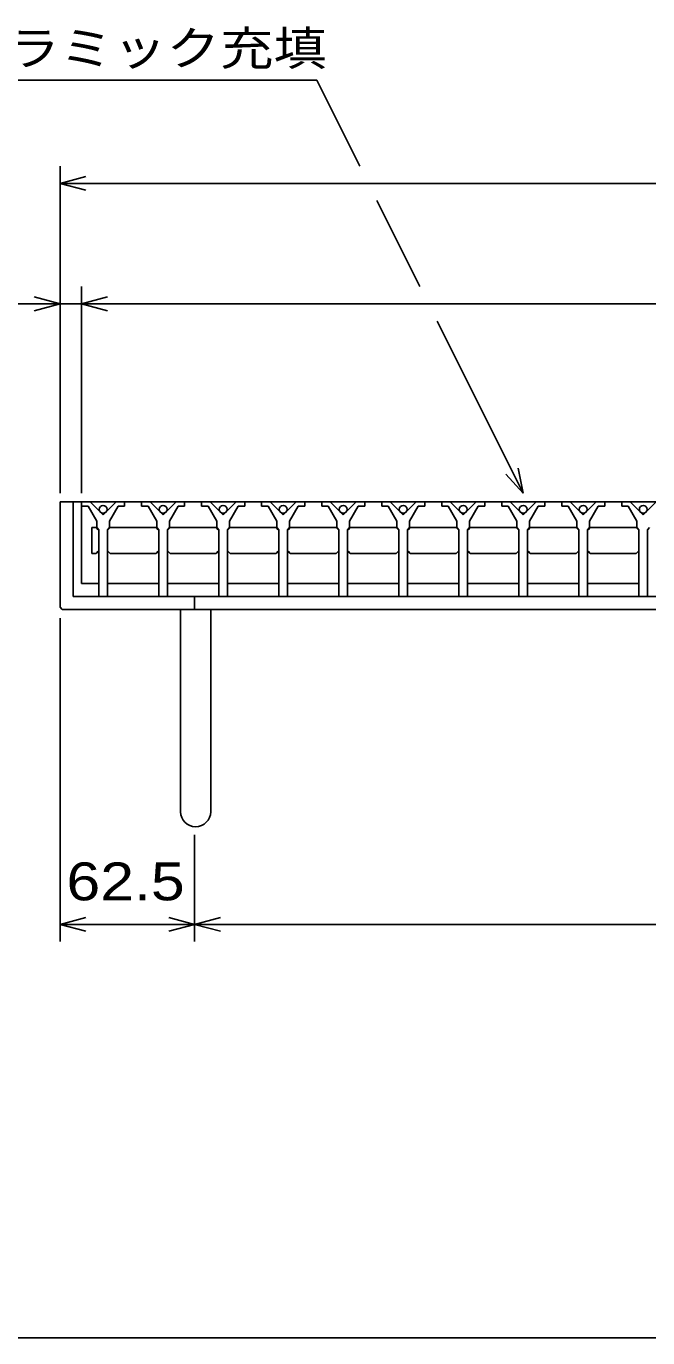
# Model space of a CAD drawing. Units: millimetres, scale not verified. Extents: x -1456 to 1379, y -1028 to 847.
# Drawn here: x -1071 to -782, y -913 to -303 of the extents above; entities that cross this region are included whole.
import ezdxf
from ezdxf.enums import TextEntityAlignment as Align

# ---------------------------------------------------------------- set-up
doc = ezdxf.new("R2010")
doc.units = ezdxf.units.MM
doc.header["$LTSCALE"] = 8
for name, color, linetype, lineweight in [('0_2', 150, 'Continuous', 25), ('16', 3, 'Continuous', 25), ('19', 6, 'Continuous', 25), ('22', 2, 'Continuous', 25)]:
    doc.layers.add(name, color=color, linetype=linetype, lineweight=lineweight)
doc.styles.add('ベクトル', font='')
doc.styles.get('ベクトル').set_extended_font_data('ベクトル')

msp = doc.modelspace()

# ---------------------------------------------------------------- linework, layer by layer
at = {"layer": '0_2'}
msp.add_line((1379.2, -912.8), (-1388.8, -912.8), dxfattribs=at)
at = {"layer": '16'}
for p, q in [((-1044.9, -524.3), (-1044.9, -526.3)), ((-1040.9, -524.3), (-1044.9, -524.3)), ((-1044.9, -524.3), (-439.9, -524.3)), ((-1044.9, -524.3), (-1044.9, -562.3)), ((-1044.9, -526.3), (-1041.9, -526.3)), ((-1041.9, -526.3), (-1037.9, -533.3)), ((-1034.9, -530.3), (-1040.9, -524.3)), ((-1028.9, -524.3), (-1034.9, -530.3)), ((-1031.9, -533.3), (-1027.9, -526.3)), ((-1024.9, -524.3), (-1028.9, -524.3)), ((-1027.9, -526.3), (-1024.9, -526.3)), ((-1024.9, -526.3), (-1024.9, -524.3)), ((-1017, -524.3), (-1017, -526.3)), ((-1013, -524.3), (-1017, -524.3)), ((-1017, -526.3), (-1014, -526.3)), ((-1014, -526.3), (-1010, -533.3)), ((-1007, -530.3), (-1013, -524.3)), ((-1001, -524.3), (-1007, -530.3)), ((-1004, -533.3), (-1000, -526.3)), ((-997, -524.3), (-1001, -524.3)), ((-1000, -526.3), (-997, -526.3)), ((-997, -526.3), (-997, -524.3)), ((-989.1, -524.3), (-989.1, -526.3)), ((-985.1, -524.3), (-989.1, -524.3)), ((-989.1, -526.3), (-986.1, -526.3)), ((-986.1, -526.3), (-982.1, -533.3)), ((-979.1, -530.3), (-985.1, -524.3)), ((-973.1, -524.3), (-979.1, -530.3)), ((-976.1, -533.3), (-972.1, -526.3)), ((-969.1, -524.3), (-973.1, -524.3)), ((-972.1, -526.3), (-969.1, -526.3)), ((-969.1, -526.3), (-969.1, -524.3)), ((-961.2, -524.3), (-961.2, -526.3)), ((-957.2, -524.3), (-961.2, -524.3)), ((-961.2, -526.3), (-958.2, -526.3)), ((-958.2, -526.3), (-954.2, -533.3)), ((-951.2, -530.3), (-957.2, -524.3)), ((-945.2, -524.3), (-951.2, -530.3)), ((-948.2, -533.3), (-944.2, -526.3)), ((-941.2, -524.3), (-945.2, -524.3)), ((-944.2, -526.3), (-941.2, -526.3)), ((-941.2, -526.3), (-941.2, -524.3)), ((-933.3, -524.3), (-933.3, -526.3)), ((-929.3, -524.3), (-933.3, -524.3)), ((-933.3, -526.3), (-930.3, -526.3)), ((-930.3, -526.3), (-926.3, -533.3)), ((-923.3, -530.3), (-929.3, -524.3)), ((-917.3, -524.3), (-923.3, -530.3)), ((-920.3, -533.3), (-916.3, -526.3)), ((-913.3, -524.3), (-917.3, -524.3)), ((-916.3, -526.3), (-913.3, -526.3)), ((-913.3, -526.3), (-913.3, -524.3)), ((-905.4, -524.3), (-905.4, -526.3)), ((-901.4, -524.3), (-905.4, -524.3)), ((-905.4, -526.3), (-902.4, -526.3)), ((-902.4, -526.3), (-898.4, -533.3)), ((-895.4, -530.3), (-901.4, -524.3)), ((-889.4, -524.3), (-895.4, -530.3)), ((-892.4, -533.3), (-888.4, -526.3)), ((-885.4, -524.3), (-889.4, -524.3)), ((-888.4, -526.3), (-885.4, -526.3)), ((-885.4, -526.3), (-885.4, -524.3)), ((-877.5, -524.3), (-877.5, -526.3)), ((-873.5, -524.3), (-877.5, -524.3)), ((-877.5, -526.3), (-874.5, -526.3)), ((-874.5, -526.3), (-870.5, -533.3)), ((-867.5, -530.3), (-873.5, -524.3)), ((-861.5, -524.3), (-867.5, -530.3)), ((-864.5, -533.3), (-860.5, -526.3)), ((-857.5, -524.3), (-861.5, -524.3)), ((-860.5, -526.3), (-857.5, -526.3)), ((-857.5, -526.3), (-857.5, -524.3)), ((-849.6, -524.3), (-849.6, -526.3)), ((-845.6, -524.3), (-849.6, -524.3)), ((-849.6, -526.3), (-846.6, -526.3)), ((-846.6, -526.3), (-842.6, -533.3)), ((-839.6, -530.3), (-845.6, -524.3)), ((-833.6, -524.3), (-839.6, -530.3)), ((-836.6, -533.3), (-832.6, -526.3)), ((-829.6, -524.3), (-833.6, -524.3)), ((-832.6, -526.3), (-829.6, -526.3)), ((-829.6, -526.3), (-829.6, -524.3)), ((-821.7, -524.3), (-821.7, -526.3)), ((-817.7, -524.3), (-821.7, -524.3)), ((-821.7, -526.3), (-818.7, -526.3)), ((-818.7, -526.3), (-814.7, -533.3)), ((-811.7, -530.3), (-817.7, -524.3)), ((-805.7, -524.3), (-811.7, -530.3)), ((-808.7, -533.3), (-804.7, -526.3)), ((-801.7, -524.3), (-805.7, -524.3)), ((-804.7, -526.3), (-801.7, -526.3)), ((-801.7, -526.3), (-801.7, -524.3)), ((-793.8, -524.3), (-793.8, -526.3)), ((-789.8, -524.3), (-793.8, -524.3)), ((-793.8, -526.3), (-790.8, -526.3)), ((-790.8, -526.3), (-786.8, -533.3)), ((-783.8, -530.3), (-789.8, -524.3)), ((-777.8, -524.3), (-783.8, -530.3)), ((-1038.15, -536.3), (-1040.15, -536.3)), ((-1040.15, -536.3), (-1040.15, -548.3)), ((-1037.15, -537.3), (-1038.15, -536.3)), ((-1037.9, -533.3), (-1037.9, -536.3)), ((-1037.9, -536.3), (-1036.9, -537.3)), ((-1032.9, -537.3), (-1031.9, -536.3)), ((-1032.65, -537.3), (-1031.65, -536.3)), ((-1031.9, -536.3), (-1031.9, -533.3)), ((-1031.65, -536.3), (-1010.25, -536.3)), ((-1010.25, -536.3), (-1009.25, -537.3)), ((-1010, -533.3), (-1010, -536.3)), ((-1010, -536.3), (-1009, -537.3)), ((-1005, -537.3), (-1004, -536.3)), ((-1004.75, -537.3), (-1003.75, -536.3)), ((-1004, -536.3), (-1004, -533.3)), ((-1003.75, -536.3), (-982.35, -536.3)), ((-982.35, -536.3), (-981.35, -537.3)), ((-982.1, -533.3), (-982.1, -536.3)), ((-982.1, -536.3), (-981.1, -537.3)), ((-977.1, -537.3), (-976.1, -536.3)), ((-976.85, -537.3), (-975.85, -536.3)), ((-976.1, -536.3), (-976.1, -533.3)), ((-975.85, -536.3), (-954.45, -536.3)), ((-954.45, -536.3), (-953.45, -537.3)), ((-954.2, -533.3), (-954.2, -536.3)), ((-954.2, -536.3), (-953.2, -537.3)), ((-949.2, -537.3), (-948.2, -536.3)), ((-948.95, -537.3), (-947.95, -536.3)), ((-948.2, -536.3), (-948.2, -533.3)), ((-947.95, -536.3), (-926.55, -536.3)), ((-926.55, -536.3), (-925.55, -537.3)), ((-926.3, -533.3), (-926.3, -536.3)), ((-926.3, -536.3), (-925.3, -537.3)), ((-921.3, -537.3), (-920.3, -536.3)), ((-921.05, -537.3), (-920.05, -536.3)), ((-920.3, -536.3), (-920.3, -533.3)), ((-920.05, -536.3), (-898.65, -536.3)), ((-898.65, -536.3), (-897.65, -537.3)), ((-898.4, -533.3), (-898.4, -536.3)), ((-898.4, -536.3), (-897.4, -537.3)), ((-893.4, -537.3), (-892.4, -536.3)), ((-893.15, -537.3), (-892.15, -536.3)), ((-892.4, -536.3), (-892.4, -533.3)), ((-892.15, -536.3), (-870.75, -536.3)), ((-870.75, -536.3), (-869.75, -537.3)), ((-870.5, -533.3), (-870.5, -536.3)), ((-870.5, -536.3), (-869.5, -537.3)), ((-865.5, -537.3), (-864.5, -536.3)), ((-865.25, -537.3), (-864.25, -536.3)), ((-864.5, -536.3), (-864.5, -533.3)), ((-864.25, -536.3), (-842.85, -536.3)), ((-842.85, -536.3), (-841.85, -537.3)), ((-842.6, -533.3), (-842.6, -536.3)), ((-842.6, -536.3), (-841.6, -537.3)), ((-837.6, -537.3), (-836.6, -536.3)), ((-837.35, -537.3), (-836.35, -536.3)), ((-836.6, -536.3), (-836.6, -533.3)), ((-836.35, -536.3), (-814.95, -536.3)), ((-814.95, -536.3), (-813.95, -537.3)), ((-814.7, -533.3), (-814.7, -536.3)), ((-814.7, -536.3), (-813.7, -537.3)), ((-809.7, -537.3), (-808.7, -536.3)), ((-809.45, -537.3), (-808.45, -536.3)), ((-808.7, -536.3), (-808.7, -533.3)), ((-808.45, -536.3), (-787.05, -536.3)), ((-787.05, -536.3), (-786.05, -537.3)), ((-786.8, -533.3), (-786.8, -536.3)), ((-786.8, -536.3), (-785.8, -537.3)), ((-781.8, -537.3), (-780.8, -536.3)), ((-1036.9, -537.3), (-1036.9, -568.3)), ((-1032.9, -568.3), (-1032.9, -537.3)), ((-1009, -537.3), (-1009, -568.3)), ((-1005, -568.3), (-1005, -537.3)), ((-981.1, -537.3), (-981.1, -568.3)), ((-977.1, -568.3), (-977.1, -537.3)), ((-953.2, -537.3), (-953.2, -568.3)), ((-949.2, -568.3), (-949.2, -537.3)), ((-925.3, -537.3), (-925.3, -568.3)), ((-921.3, -568.3), (-921.3, -537.3)), ((-897.4, -537.3), (-897.4, -568.3)), ((-893.4, -568.3), (-893.4, -537.3)), ((-869.5, -537.3), (-869.5, -568.3)), ((-865.5, -568.3), (-865.5, -537.3)), ((-841.6, -537.3), (-841.6, -568.3)), ((-837.6, -568.3), (-837.6, -537.3)), ((-813.7, -537.3), (-813.7, -568.3)), ((-809.7, -568.3), (-809.7, -537.3)), ((-785.8, -537.3), (-785.8, -568.3)), ((-781.8, -568.3), (-781.8, -537.3)), ((-1040.15, -548.3), (-1038.15, -548.3)), ((-1038.15, -548.3), (-1037.15, -547.3)), ((-1031.65, -548.3), (-1032.65, -547.3)), ((-1010.25, -548.3), (-1031.65, -548.3)), ((-1009.25, -547.3), (-1010.25, -548.3)), ((-1003.75, -548.3), (-1004.75, -547.3)), ((-982.35, -548.3), (-1003.75, -548.3)), ((-981.35, -547.3), (-982.35, -548.3)), ((-975.85, -548.3), (-976.85, -547.3)), ((-954.45, -548.3), (-975.85, -548.3)), ((-953.45, -547.3), (-954.45, -548.3)), ((-947.95, -548.3), (-948.95, -547.3)), ((-926.55, -548.3), (-947.95, -548.3)), ((-925.55, -547.3), (-926.55, -548.3)), ((-920.05, -548.3), (-921.05, -547.3)), ((-898.65, -548.3), (-920.05, -548.3)), ((-897.65, -547.3), (-898.65, -548.3)), ((-892.15, -548.3), (-893.15, -547.3)), ((-870.75, -548.3), (-892.15, -548.3)), ((-869.75, -547.3), (-870.75, -548.3)), ((-864.25, -548.3), (-865.25, -547.3)), ((-842.85, -548.3), (-864.25, -548.3)), ((-841.85, -547.3), (-842.85, -548.3)), ((-836.35, -548.3), (-837.35, -547.3)), ((-814.95, -548.3), (-836.35, -548.3)), ((-813.95, -547.3), (-814.95, -548.3)), ((-808.45, -548.3), (-809.45, -547.3)), ((-787.05, -548.3), (-808.45, -548.3)), ((-786.05, -547.3), (-787.05, -548.3)), ((-1044.9, -562.3), (-1037.15, -562.3)), ((-1032.65, -562.3), (-1009.25, -562.3)), ((-1004.75, -562.3), (-981.35, -562.3)), ((-976.85, -562.3), (-953.45, -562.3)), ((-948.95, -562.3), (-925.55, -562.3)), ((-921.05, -562.3), (-897.65, -562.3)), ((-893.15, -562.3), (-869.75, -562.3)), ((-865.25, -562.3), (-841.85, -562.3)), ((-837.35, -562.3), (-813.95, -562.3)), ((-809.45, -562.3), (-786.05, -562.3)), ((-1036.9, -568.3), (-1032.9, -568.3)), ((-1009, -568.3), (-1005, -568.3)), ((-981.1, -568.3), (-977.1, -568.3)), ((-953.2, -568.3), (-949.2, -568.3)), ((-925.3, -568.3), (-921.3, -568.3)), ((-897.4, -568.3), (-893.4, -568.3)), ((-869.5, -568.3), (-865.5, -568.3)), ((-841.6, -568.3), (-837.6, -568.3)), ((-813.7, -568.3), (-809.7, -568.3)), ((-785.8, -568.3), (-781.8, -568.3))]:
    msp.add_line(p, q, dxfattribs=at)
for centre in [(-1034.9, -527.8), (-1007, -527.8), (-979.1, -527.8), (-951.2, -527.8), (-923.3, -527.8), (-895.4, -527.8), (-867.5, -527.8), (-839.6, -527.8), (-811.7, -527.8), (-783.8, -527.8)]:
    msp.add_circle(centre, 1.8, dxfattribs=at)
at = {"layer": '19'}
for p, q in [((-1044.9, -524.3), (-1054.9, -524.3)), ((-1054.9, -524.3), (-1054.9, -573.3)), ((-1048.9, -568.3), (-1048.9, -524.3)), ((-435.9, -568.3), (-1048.9, -568.3)), ((-992.4, -574.3), (-992.4, -568.3)), ((-1054.9, -573.3), (-1053.9, -574.3)), ((-1053.9, -574.3), (-430.9, -574.3)), ((-998.9, -574.3), (-998.9, -668.3)), ((-984.9, -668.3), (-984.9, -574.3))]:
    msp.add_line(p, q, dxfattribs=at)
msp.add_arc((-991.9, -668.3), 7, 180, 0, dxfattribs=at)
at = {"layer": '22', "color": 4}
for p, q in [((-1111.6, -328.3), (-935.6, -328.3)), ((-915.6, -368.3), (-935.6, -328.3)), ((-1054.9, -520.3), (-1054.9, -368.3)), ((-1054.9, -376.3), (-1042.9, -373.1)), ((-1042.9, -379.5), (-1054.9, -376.3)), ((-1054.9, -376.3), (-429.9, -376.3)), ((-887.6, -424.3), (-907.6, -384.3)), ((-1054.9, -520.3), (-1054.9, -424.3)), ((-1044.9, -520.3), (-1044.9, -424.3)), ((-1110.9, -432.3), (-1054.9, -432.3)), ((-1054.9, -432.3), (-1066.9, -429.1)), ((-1066.9, -435.5), (-1054.9, -432.3)), ((-1054.9, -432.3), (-1044.9, -432.3)), ((-1044.9, -432.3), (-1032.9, -429.1)), ((-1032.9, -435.5), (-1044.9, -432.3)), ((-1044.9, -432.3), (-439.9, -432.3)), ((-839.6, -520.3), (-879.6, -440.3)), ((-839.6, -520.3), (-847.6, -511.5)), ((-839.6, -520.3), (-842, -508.62)), ((-1054.9, -728.7), (-1054.9, -578.3)), ((-992.4, -728.7), (-992.4, -679.1)), ((-1054.9, -720.7), (-1042.9, -717.5)), ((-992.4, -720.7), (-1004.4, -717.5)), ((-992.4, -720.7), (-980.4, -717.5)), ((-1042.9, -723.9), (-1054.9, -720.7)), ((-1054.9, -720.7), (-992.4, -720.7)), ((-1004.4, -723.9), (-992.4, -720.7)), ((-980.4, -723.9), (-992.4, -720.7)), ((-992.4, -720.7), (-492.4, -720.7))]:
    msp.add_line(p, q, dxfattribs=at)

# ---------------------------------------------------------------- texts
at = {"layer": '22', "style": 'ベクトル'}
for s, height, width, p in [('セラミック充填', 15.84, 1.15, (-1104.8, -313.5)), ('62.5', 17.6, 1.2, (-1051.953, -700.7))]:
    msp.add_text(s, height=height, dxfattribs=dict(at, width=width)).set_placement(p, align=Align.MIDDLE_LEFT)

doc.saveas('drawing.dxf')
